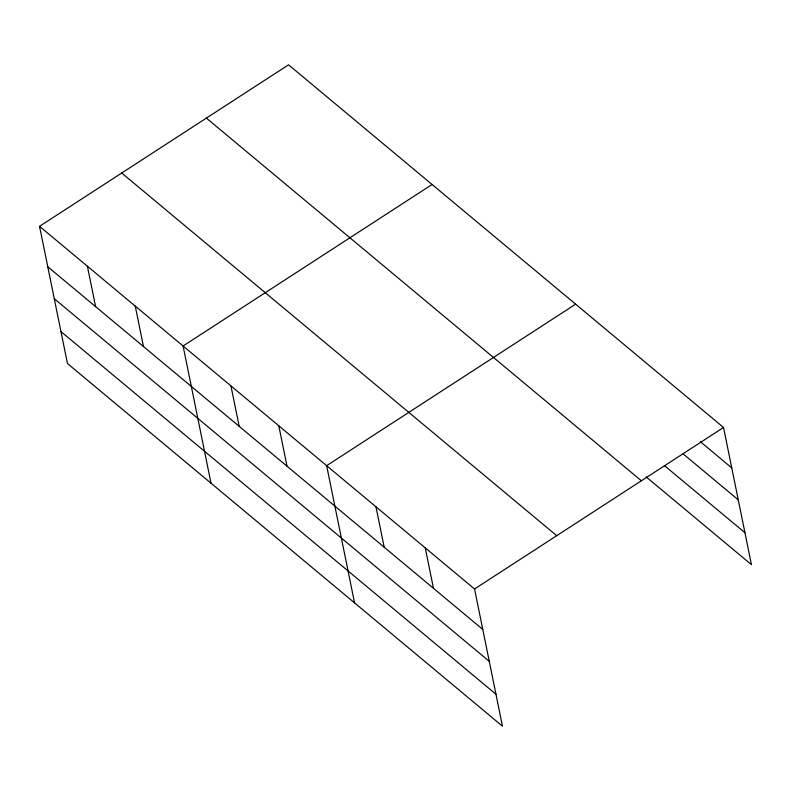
<?xml version="1.0" encoding="UTF-8"?>
<svg xmlns="http://www.w3.org/2000/svg" width="791" height="791" viewBox="0 0 791 791"><rect width="100%" height="100%" fill="white"/><g stroke="black" fill="none" stroke-linecap="round" stroke-linejoin="round"><path stroke-width="1.19" d="M39.55 226.325L474.551 588.988L502.463 726.187L67.462 363.524L39.55 226.325L288.537 64.813L723.538 427.476L751.45 564.675L646.217 476.943M432.084 184.491L183.097 346.003L211.019 483.202M575.63 304.169L326.653 465.681L354.566 602.88M474.551 588.988L723.538 427.476M700.48 441.823L731.764 467.906M683.266 453.994L738.26 499.843M664.361 465.553L744.954 532.738M206.372 118.106L641.372 480.77M121.715 173.021L556.716 535.685M47.776 266.755L482.777 629.418M54.272 298.691L489.273 661.355M60.966 331.587L495.967 694.251M425.251 547.886L433.478 588.316M375.952 506.784L384.179 547.214M278.798 425.785L287.024 466.225M230.952 385.899L239.179 426.329M135.251 306.107L143.478 346.537M87.396 266.221L95.622 306.651"/></g></svg>
